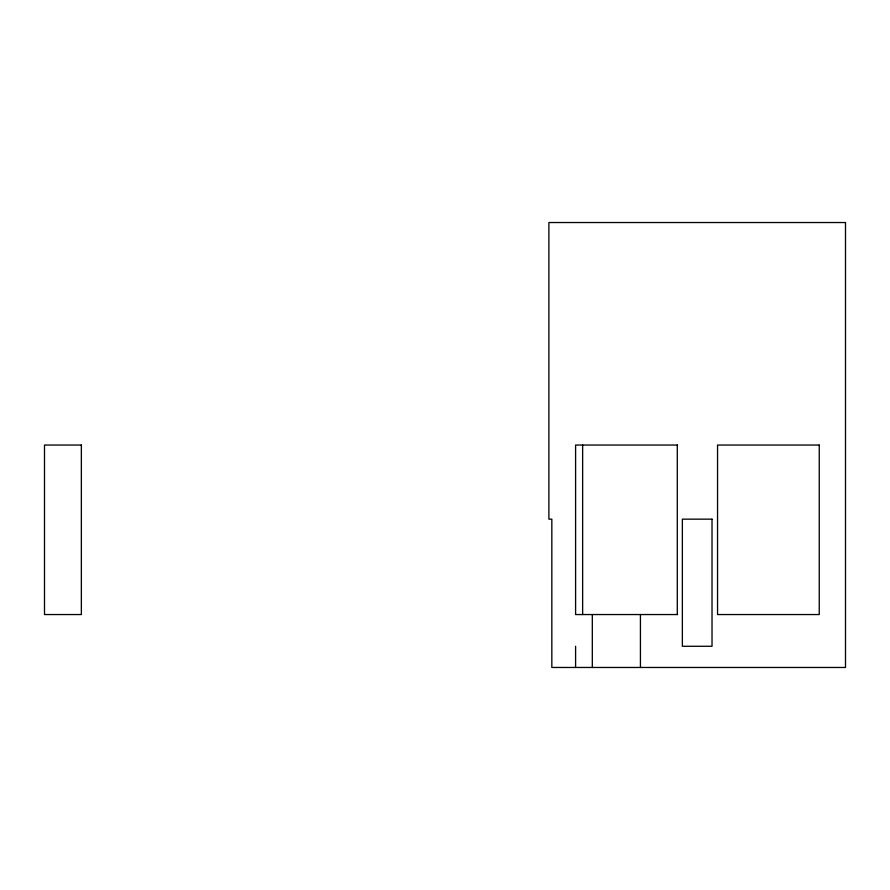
<?xml version="1.0" encoding="UTF-8"?>
<svg xmlns="http://www.w3.org/2000/svg" width="890" height="890" viewBox="0 0 890 890"><rect width="100%" height="100%" fill="white"/><g stroke="black" fill="none" stroke-linecap="round" stroke-linejoin="round"><path stroke-width="1.33" d="M677.59 445.045L575.596 445.045L575.596 614.545L677.579 614.545M677.29 445.045L677.29 614.545M640.433 614.545L640.433 667.467M592.317 614.545L592.317 667.467M582.639 445.045L582.639 614.545M575.596 646.274L575.596 667.467M845.5 222.533L548.885 222.533L548.885 519.159L551.833 519.159L551.833 667.467L845.5 667.467L845.5 222.533M81.357 445.045L44.5 445.045L44.5 614.545L81.357 614.545L81.357 445.045M819.245 445.045L717.551 445.045L717.551 614.545L819.245 614.545L819.245 445.045M712.022 519.159L682.363 519.159L682.363 646.274L712.022 646.274L712.022 519.159"/></g></svg>
